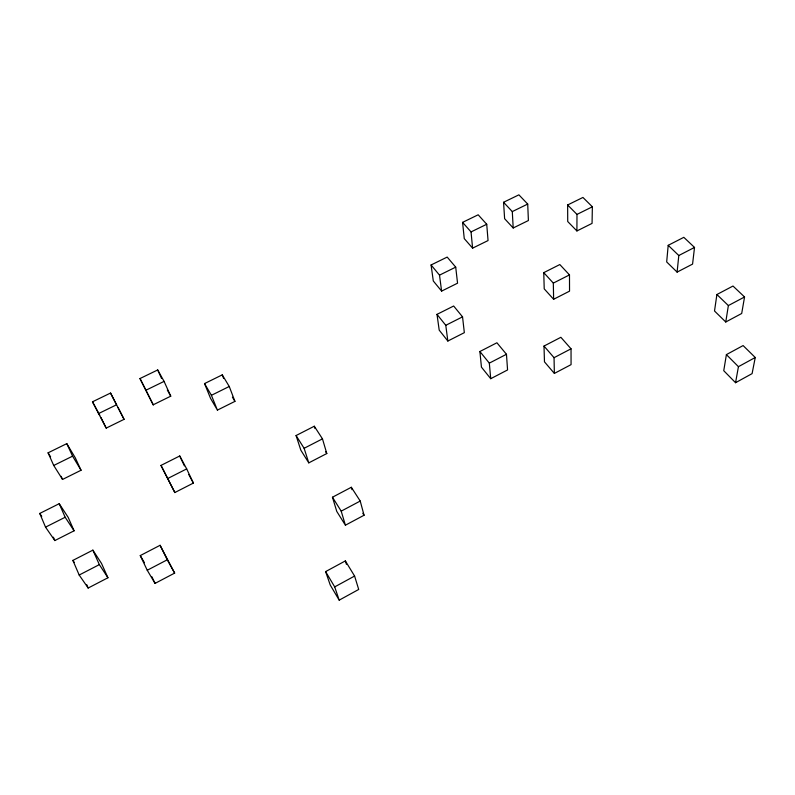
<?xml version="1.0" encoding="UTF-8"?>
<svg xmlns="http://www.w3.org/2000/svg" width="795" height="795" viewBox="0 0 795 795"><rect width="100%" height="100%" fill="white"/><g stroke="black" fill="none" stroke-linecap="round" stroke-linejoin="round"><path stroke-width="1.19" d="M576.912 230.948L576.981 214.411L567.64 204.971L582.934 197.448L592.364 206.789L592.066 223.395L576.912 230.948L567.719 221.527L567.64 204.971M668.197 245.317L666.677 261.933L677.101 272.109L692.574 264.099L694.522 247.424L683.819 237.327L668.197 245.317L678.801 255.513L677.101 272.109M716.901 294.518L714.516 310.994L725.765 321.995L741.695 313.488L744.557 296.972L732.99 286.041L716.901 294.518L728.369 305.568L725.765 321.995M726.401 354.61L723.748 370.709L735.554 382.703L752.09 373.63L755.25 357.502L743.106 345.567L726.401 354.61L738.436 366.674L735.554 382.703M339.187 600.155L358.704 589.453L354.59 576.047L345.358 560.912L325.612 571.605L330.243 585.021L339.187 600.155L334.695 586.899L325.612 571.605M334.695 586.899L354.59 576.047M738.436 366.674L755.25 357.502M345.398 525.207L364.06 515.24L360.224 501.049L351.33 487.275L332.459 497.223L336.762 511.404L345.398 525.207L341.204 511.145L332.459 497.223M341.204 511.145L360.224 501.049M728.369 305.568L744.557 296.972M155.045 583.401L174.652 573.096L160.093 545.291L140.258 555.586L147.244 570.254L155.045 583.401L151.845 576.703M554.363 373.421L571.068 364.637L571.039 348.816L560.872 337.299L543.999 346.064L544.476 361.844L554.363 373.421L554.045 357.69L543.999 346.064M147.244 570.254L167.248 559.799L174.652 573.096M554.045 357.69L571.039 348.816M88.175 588.032L107.941 577.756L101.502 563.417L92.876 550.14L72.882 560.405L79.182 575.033L88.175 588.032L86.734 584.683M490.724 378.698L507.568 369.943L506.465 354.282L496.915 342.774L479.892 351.509L481.442 367.131L490.724 378.698L489.322 363.136L479.892 351.509M308.778 462.869L326.795 453.538L322.472 438.86L314.293 426.229L296.078 435.541L300.838 450.199L308.778 462.869L304.117 448.3L296.078 435.541M79.182 575.033L99.345 564.619L107.941 577.756M489.322 363.136L506.465 354.282M304.117 448.3L322.472 438.86M678.801 255.513L694.522 247.424M174.84 492.542L193.374 483.082L186.686 468.901L179.73 455.972L160.988 465.413L174.84 492.542L160.988 465.413M553.628 299.278L569.538 291.159L569.488 274.901L559.819 264.556L543.76 272.645L544.217 288.863L553.628 299.278L553.32 283.099L543.76 272.645M54.835 540.57L74.084 530.802L68.161 517.346L59.218 503.682L39.75 513.441L45.534 527.145L54.835 540.57L53.394 537.172M447.843 341.035L464.34 332.658L462.541 316.857L453.657 306.015L437.002 314.363L439.198 330.124L447.843 341.035L445.776 325.314L437.002 314.363M167.805 478.471L186.686 468.901M553.32 283.099L569.488 274.901M45.534 527.145L65.16 517.257L74.084 530.802M445.776 325.314L462.541 316.857M62.537 479.445L81.05 470.252L75.287 457.811L66.79 443.64L48.078 452.822L53.722 465.472L62.537 479.445L61.136 476.304M441.603 291.109L457.552 283.189L455.714 267.14L447.188 257.083L431.079 264.974L433.295 280.973L441.603 291.109L439.506 275.14L431.079 264.974M217.403 410.111L234.932 401.376L229.258 386.479L222.252 374.862L204.534 383.578L210.586 398.444L217.403 410.111L211.41 395.314L204.534 383.578M211.41 395.314L229.258 386.479M576.981 214.411L592.364 206.789M53.722 465.472L72.584 456.161L81.05 470.252M439.506 275.14L455.714 267.14M153.206 404.794L170.746 396.178L164.078 381.381L157.708 369.953L139.99 378.539L153.206 404.794L139.99 378.539M513.202 227.986L528.397 220.533L527.711 204.067L518.896 194.845L503.563 202.278L504.616 218.695L513.202 227.986L512.288 211.589L503.563 202.278M124.07 419.333L110.545 393.048L92.488 401.803L106.202 428.108L124.07 419.333L118.087 407.666M472.598 248.149L488.05 240.567L486.729 224.27L478.173 214.799L462.581 222.362L464.26 238.609L472.598 248.149L471.038 231.921L462.581 222.362M146.22 390.087L164.078 381.381M512.288 211.589L527.711 204.067M98.371 413.658L116.557 404.784L110.545 393.048M471.038 231.921L486.729 224.27M72.882 560.405L74.263 562.423M39.75 513.441L41.747 516.343M325.553 451.61L326.795 453.538M362.808 513.292L364.06 515.24M48.078 452.822L50.602 456.837M232.408 397.172L234.932 401.376M140.258 555.586L144.481 562.751M167.298 389.977L170.746 396.178M92.488 401.803L99.792 415.288M188.773 474.536L193.374 483.082M100.895 417.395L106.202 428.108M160.093 545.291L167.248 559.799M179.73 455.972L184.39 465.86M66.79 443.64L72.584 456.161M157.708 369.953L161.554 378.44M92.876 550.14L99.345 564.619M59.218 503.682L65.16 517.257M222.252 374.862L223.574 378.321M345.358 560.912L346.421 564.311M314.293 426.229L314.979 428.505M351.33 487.275L351.986 489.66"/></g></svg>
